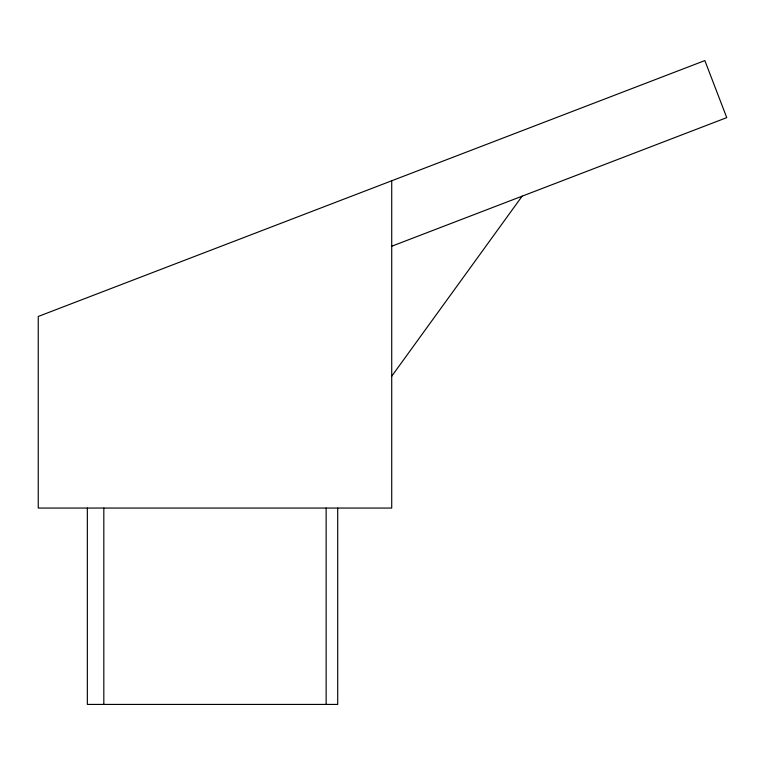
<?xml version="1.0" encoding="UTF-8"?>
<svg xmlns="http://www.w3.org/2000/svg" width="765" height="765" viewBox="0 0 765 765"><rect width="100%" height="100%" fill="white"/><g stroke="black" fill="none" stroke-linecap="round" stroke-linejoin="round"><path stroke-width="1.15" d="M391.718 376.208L522.132 196.165M391.718 246.234L726.75 117.628L704.852 60.578L38.25 316.461L38.25 508.056L391.718 508.056L391.718 180.779M337.709 508.056L337.709 704.422L87.344 704.422L87.344 508.056M326.139 508.056L326.139 704.422M103.82 508.056L103.82 704.422"/></g></svg>
